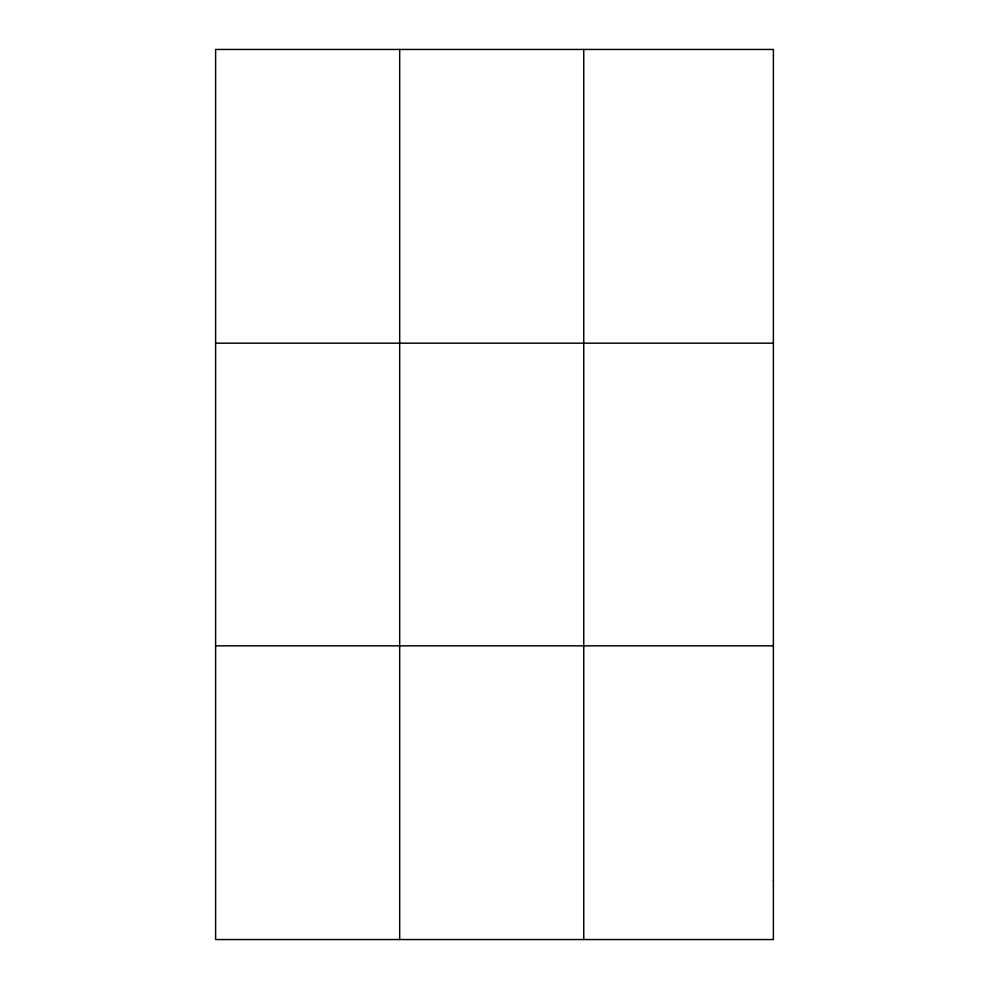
<?xml version="1.0" encoding="UTF-8"?>
<svg xmlns="http://www.w3.org/2000/svg" width="989" height="989" viewBox="0 0 989 989"><rect width="100%" height="100%" fill="white"/><g stroke="black" fill="none" stroke-linecap="round" stroke-linejoin="round"><path stroke-width="1.48" d="M399.68 939.55L399.68 49.45M583.745 939.55L583.745 49.45M215.614 343.183L773.386 343.183M215.614 645.817L773.386 645.817M773.386 880.803L773.386 939.55L215.614 939.55L215.614 49.45L773.386 49.45L773.386 880.803"/></g></svg>
